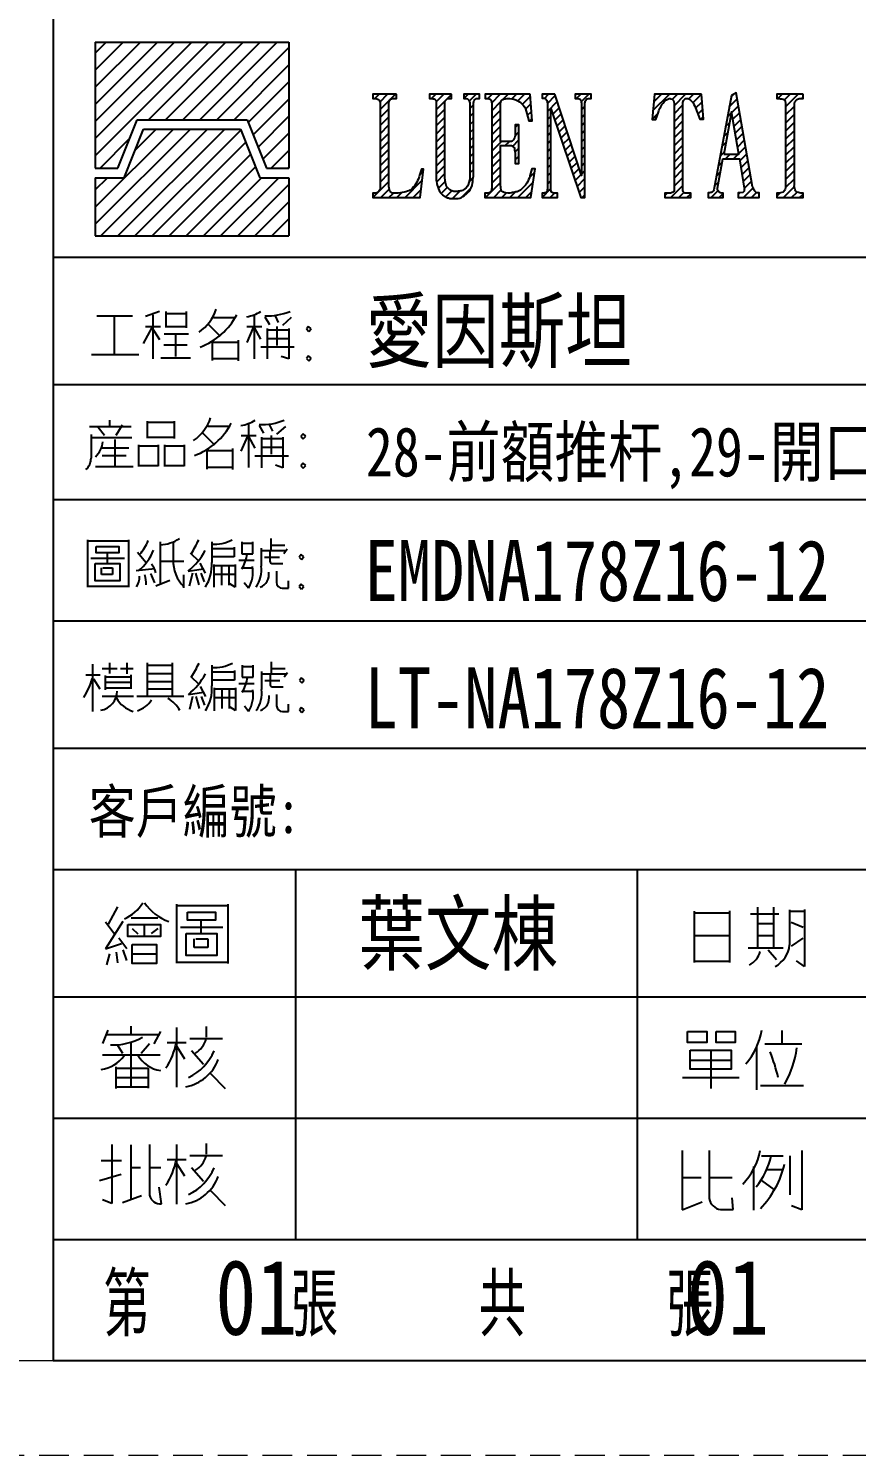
# Model space of a CAD drawing. Header units: millimetres. Extents: x 29875 to 31218, y -21313 to -20364.
# Drawn here: x 30927.2 to 31052.8, y -21313.2 to -21096.7 of the extents above; entities that cross this region are included whole.
import ezdxf

# ---------------------------------------------------------------- set-up
doc = ezdxf.new("R2010")
doc.units = ezdxf.units.MM
doc.header["$LTSCALE"] = 8
doc.linetypes.add('DASHED', pattern=[0.75, 0.5, -0.25])
doc.layers.add('A', color=7, linetype='Continuous')
doc.layers.add('dim', color=3, linetype='Continuous', lineweight=15)
doc.layers.add('MBOM-ASSIS-LAYER', color=71, linetype='Continuous', lineweight=9)
doc.styles.add('ROMANS', font='ROMANS.shx', dxfattribs={"height": 5, "bigfont": 'chineset.shx'})
doc.styles.add('style1', font='mingliu.ttc', dxfattribs={"width": 0.75})

# ---------------------------------------------------------------- blocks, each defined once
blk = doc.blocks.new('*X2')
at = {"color": 0}
for p, q in [((-246.878, -247.762), (-241.98, -242.864)), ((-246.878, -246.878), (-242.864, -242.864)), ((-246.596, -248.364), (-241.096, -242.864)), ((-245.713, -248.364), (-240.213, -242.864)), ((-244.829, -248.364), (-239.364, -242.899)), ((-244.798, -243.914), (-243.748, -242.864)), ((-243.945, -248.364), (-239.111, -243.531)), ((-243.061, -248.364), (-238.859, -244.162)), ((-242.177, -248.364), (-238.606, -244.793)), ((-246.878, -245.994), (-246.248, -245.364)), ((-241.293, -248.364), (-238.293, -245.364)), ((-240.409, -248.364), (-237.409, -245.364)), ((-239.525, -248.364), (-236.878, -245.717)), ((-238.641, -248.364), (-236.878, -246.6)), ((-237.758, -248.364), (-236.878, -247.484))]:
    blk.add_line(p, q, dxfattribs=at)
blk = doc.blocks.new('*X3')
at = {"color": 0}
for p, q in [((-246.878, -244.226), (-241.016, -238.364)), ((-246.878, -243.342), (-241.9, -238.364)), ((-246.878, -242.458), (-242.784, -238.364)), ((-246.878, -241.574), (-243.668, -238.364)), ((-246.878, -240.691), (-244.551, -238.364)), ((-246.878, -239.807), (-245.435, -238.364)), ((-246.878, -238.923), (-246.319, -238.364)), ((-244.132, -242.364), (-240.132, -238.364)), ((-243.248, -242.364), (-239.248, -238.364)), ((-242.364, -242.364), (-238.364, -238.364)), ((-241.48, -242.364), (-237.48, -238.364)), ((-240.596, -242.364), (-236.878, -238.646)), ((-239.713, -242.364), (-236.878, -239.529)), ((-238.979, -242.515), (-236.878, -240.413)), ((-238.727, -243.146), (-236.878, -241.297)), ((-238.474, -243.777), (-236.878, -242.181)), ((-238.221, -244.409), (-236.878, -243.065)), ((-246.632, -244.864), (-245.106, -243.338)), ((-237.793, -244.864), (-236.878, -243.949)), ((-245.748, -244.864), (-245.695, -244.811)), ((-236.909, -244.864), (-236.878, -244.833))]:
    blk.add_line(p, q, dxfattribs=at)
blk = doc.blocks.new('20051210.083501')
at = {"layer": 'A'}
for p, q in [((0, 0), (0, -12.46)), ((0, 0), (19.17, 0)), ((19.17, 0), (19.17, -12.46)), ((2.23, -12.46), (4.14, -7.67)), ((4.14, -7.67), (15.02, -7.67)), ((15.02, -7.67), (16.94, -12.46)), ((2.87, -13.42), (4.79, -8.62)), ((4.79, -8.62), (14.37, -8.62)), ((14.37, -8.62), (16.29, -13.42)), ((0, -12.46), (2.23, -12.46)), ((16.94, -12.46), (19.17, -12.46)), ((0, -13.42), (2.87, -13.42)), ((0, -13.42), (0, -19.17)), ((16.29, -13.42), (19.17, -13.42)), ((19.17, -13.42), (19.17, -19.17)), ((0, -19.17), (19.17, -19.17))]:
    blk.add_line(p, q, dxfattribs=at)
at = {"layer": 'A', "xscale": 1.916639999999461, "yscale": 1.916639999999916, "zscale": 1.91664}
for name in ['*X3', '*X2']:
    blk.add_blockref(name, (473.18, 456.86), dxfattribs=at)
blk = doc.blocks.new('20100617.142056')
at = {"layer": 'MBOM-ASSIS-LAYER'}
blk.add_line((-12.7, 12.7), (-1176.3, 12.7), dxfattribs=at)
at = {"layer": 'MBOM-ASSIS-LAYER', "linetype": 'DASHED'}
blk.add_line((0, 0), (-1189, 0), dxfattribs=at)

msp = doc.modelspace()

# ---------------------------------------------------------------- hatches: boundary and pattern name
at = {"layer": 'A'}
h = msp.add_hatch(dxfattribs=at)
h.set_pattern_fill('ANSI31', color=256, scale=0.272129, style=0)
h.set_pattern_definition([(45, (74878.0993, -19557.4519), (-0.610948147, 0.610948147), [])])
h.paths.add_polyline_path([(31183.194, -21121.669), (31183.194, -21122.335), (31183.791, -21122.335, 0.0414633), (31184.926, -21122.286, 0.0098365), (31186.394, -21122.07, 0.0742962), (31187.48, -21121.718, 0), (31187.48, -21121.718, 0.0820892), (31188.82, -21120.75, 0), (31188.82, -21120.75, 0.0994446), (31190.014, -21118.94, 0.0507965), (31190.62, -21116.856, 0.0544958), (31190.816, -21114.175), (31190.777, -21113.089), (31190.601, -21111.973, 0.0652171), (31190.395, -21111.054), (31190.395, -21111.054), (31189.945, -21109.821), (31189.407, -21108.891, 0.0255552), (31188.204, -21107.688, 0.1195021), (31187.03, -21107.052, 0.0499872), (31185.073, -21106.739, 0.0064973), (31183.791, -21106.68), (31183.204, -21106.661), (31183.204, -21107.336), (31183.889, -21107.336, -0.31305), (31184.065, -21107.385, -0.1750245), (31184.192, -21107.737), (31184.192, -21121.219, -0.0611975), (31184.134, -21121.405, -0.2937019), (31183.723, -21121.669)])
h.paths.add_polyline_path([(31185.53, -21107.844), (31185.53, -21121.127, 0), (31185.53, -21121.127, 0.1084649), (31185.601, -21121.45, 0.3983232), (31185.719, -21121.497), (31185.978, -21121.489, 0.0763618), (31186.703, -21121.355, 0.089624), (31187.678, -21120.804, 0), (31187.678, -21120.804, 0.0989952), (31188.45, -21119.852, 0.0470821), (31188.954, -21118.624, 0.0375978), (31189.355, -21116.83, 0), (31189.355, -21116.83, 0.0259589), (31189.497, -21115.311, 0.0205474), (31189.497, -21113.453, 0.0331816), (31189.323, -21111.848, 0), (31189.323, -21111.848, 0.0397704), (31188.977, -21110.51, 0), (31188.977, -21110.51, 0.0390929), (31188.497, -21109.408, 0.0785078), (31187.655, -21108.29, 0.0940735), (31186.647, -21107.629, 0.1004309), (31185.963, -21107.495, 0.0772307), (31185.624, -21107.55), (31185.553, -21107.669)], flags=16)
h.paths.add_polyline_path([(31166.154, -21106.688), (31166.154, -21107.348), (31166.634, -21107.348, -0.4471104), (31167.294, -21108.087), (31167.294, -21120.886, -0.3629609), (31166.634, -21121.676), (31166.18, -21121.676), (31166.18, -21122.337), (31173.357, -21122.337), (31173.875, -21118.023), (31173.538, -21118.023), (31173.279, -21118.943, -0.1151305), (31172.165, -21120.964, -0.1470783), (31171.44, -21121.404, -0.0200187), (31170.365, -21121.637, -0.0920225), (31169.069, -21121.624), (31168.771, -21121.365), (31168.616, -21120.679), (31168.616, -21119.11), (31168.616, -21108.04, -0.1486596), (31168.769, -21107.535, -0.2444346), (31169.135, -21107.335), (31169.762, -21107.335), (31169.762, -21106.688)])
h.paths.add_polyline_path([(31152.039, -21124.604), (31152.174, -21124.836), (31152.432, -21124.675), (31153.313, -21124.07, 0.0700903), (31153.77, -21123.652), (31154.291, -21123.176), (31154.96, -21122.378), (31155.487, -21121.613, 0.0489267), (31155.886, -21120.892, -0.0112917), (31156.536, -21119.477), (31156.793, -21118.705, 0.0452148), (31157.083, -21117.476, 0.0194511), (31157.269, -21115.656, 0.0381497), (31157.25, -21114.176, 0.0187929), (31157.051, -21112.613, 0.0471864), (31156.588, -21110.863, 0), (31156.588, -21110.863, 0.0282667), (31156.015, -21109.544, 0.0441271), (31155.179, -21108.193, 0.0213392), (31154.143, -21106.926, 0.0597799), (31152.985, -21105.903, 0.0000522), (31152.178, -21105.346), (31152.042, -21105.593), (31152.269, -21105.802, -0.0146115), (31152.874, -21106.391, -0.0089534), (31153.397, -21106.951, -0.0238855), (31153.895, -21107.56, -0.0123206), (31154.43, -21108.32, -0.0281505), (31154.99, -21109.271, 0), (31154.99, -21109.271, -0.0165965), (31155.536, -21110.422, -0.0665241), (31155.927, -21111.797, 0.0184753), (31156.086, -21112.664, -0.0507901), (31156.159, -21113.294), (31156.24, -21114.054, -0.0444565), (31156.266, -21115.553, -0.0008859), (31156.157, -21117.039, -0.0557862), (31155.828, -21118.776, 0.0089738), (31155.571, -21119.67), (31155.211, -21120.5), (31154.4, -21121.883), (31153.892, -21122.61), (31153.004, -21123.652)])
h.paths.add_polyline_path([(31174.6, -21110.489), (31174.936, -21106.671), (31182.093, -21106.671), (31182.375, -21110.478), (31181.844, -21110.478), (31181.16, -21108.732, 0.0956872), (31180.618, -21107.767, 0), (31180.618, -21107.767, 0.0984077), (31180.141, -21107.387, 0.2621702), (31179.555, -21107.409, 0), (31179.555, -21107.409, 0.2609355), (31179.252, -21107.951), (31179.252, -21121.084, 0.1320932), (31179.317, -21121.452, 0), (31179.317, -21121.452, 0.2912007), (31179.675, -21121.68), (31180.445, -21121.68), (31180.445, -21122.342), (31176.519, -21122.342), (31176.519, -21121.68), (31177.256, -21121.68, 0.1278797), (31177.755, -21121.528, 0.2609355), (31177.907, -21121.257), (31177.907, -21108.016), (31177.853, -21107.647), (31177.647, -21107.431), (31177.408, -21107.355, 0.2119014), (31177.18, -21107.322, 0.1524638), (31176.4, -21107.832, 0.0886389), (31175.532, -21109.372), (31175.142, -21110.489)])
h.paths.add_polyline_path([(31140.904, -21121.565), (31140.904, -21122.325), (31147.602, -21122.325), (31148.275, -21117.682), (31147.803, -21117.682), (31147.374, -21119.064, -0.078387), (31146.841, -21120.148, -0.0405768), (31146.098, -21121.04), (31145.626, -21121.32, -0.1243815), (31144.62, -21121.617, 0.0324642), (31144.122, -21121.67), (31142.356, -21121.67), (31148.266, -21107.33), (31148.266, -21106.648), (31141.743, -21106.648), (31141.096, -21111.063), (31141.56, -21111.063), (31141.875, -21110.023, -0.0647548), (31142.548, -21108.528, -0.1575087), (31143.615, -21107.618, -0.0914417), (31144.839, -21107.356, 0.0106211), (31145.363, -21107.33), (31146.797, -21107.33)])
h.paths.add_polyline_path([(31114.824, -21114.829, 0.0315123), (31114.98, -21117.247, 0.0402062), (31115.37, -21119.096, 0.0623728), (31116.116, -21120.801, -0.0031537), (31116.94, -21122.204, 0.0650154), (31117.676, -21123.162, 0.0004545), (31118.282, -21123.769, 0.066774), (31119.428, -21124.642, -0.0041036), (31119.741, -21124.824), (31119.872, -21124.596), (31119.599, -21124.329), (31118.908, -21123.607, -0.043122), (31118.095, -21122.597, -0.0144025), (31117.413, -21121.517, -0.0174648), (31116.742, -21120.285, -0.0539346), (31116.485, -21119.594, 0.031882), (31116.328, -21119.109), (31116.121, -21118.18, -0.0371427), (31115.955, -21117.04, 0.0047038), (31115.854, -21115.783, -0.0465851), (31115.859, -21114.359, -0.0007597), (31115.99, -21113.026, -0.0351514), (31116.252, -21111.497, 0), (31116.252, -21111.497, -0.0239146), (31116.616, -21110.27, -0.0614674), (31117.217, -21109.054, 0.0140719), (31117.853, -21108.024, -0.068346), (31118.776, -21106.838, 0.0243719), (31119.317, -21106.257, -0.0490829), (31119.892, -21105.697, 0), (31119.892, -21105.697, 0.0301326), (31120.007, -21105.593), (31119.872, -21105.344), (31119.398, -21105.661), (31119.398, -21105.661, 0.0494384), (31118.188, -21106.659, 0.0177696), (31117.283, -21107.637, 0.042056), (31116.614, -21108.559, 0.0470099), (31115.347, -21111.186, 0.0754491), (31115.046, -21112.635), (31114.935, -21113.359, 0.0385372)])
h.paths.add_polyline_path([(31123.697, -21117.372), (31124.893, -21122.489), (31125.142, -21122.239, -0.1357493), (31125.64, -21121.957, -0.2278345), (31126.288, -21122.09, 0.135743), (31126.953, -21122.356, -0.0672556), (31127.418, -21122.472), (31128.398, -21122.505), (31129.029, -21122.372, 0.1526658), (31129.86, -21121.907, 0.0586811), (31131.023, -21120.346, 0.1413241), (31131.355, -21119), (31131.405, -21118.02, 0.0934362), (31131.255, -21116.924, 0.0736867), (31130.624, -21115.678, 0), (31130.624, -21115.678, 0.101128), (31129.295, -21114.432, -0.036431), (31128.165, -21113.618, 0.0378749), (31126.936, -21112.737, -0.105904), (31126.338, -21112.173, -0.0243212), (31125.906, -21111.475, -0.0885428), (31125.674, -21110.794, 0), (31125.674, -21110.794, -0.0445383), (31125.607, -21109.747, 0), (31125.607, -21109.747, -0.0555732), (31125.79, -21108.418, -0.1531711), (31126.322, -21107.554, 0), (31126.322, -21107.554, -0.1349704), (31127.119, -21107.172, -0.1850459), (31128.082, -21107.355, 0.0194675), (31128.847, -21107.787), (31129.428, -21108.418, -0.0923633), (31130.043, -21109.398, -0.0080312), (31130.674, -21111.076), (31131.205, -21110.96), (31130.292, -21106.491), (31130.059, -21106.774, -0.2747762), (31129.229, -21107.073, -0.0854284), (31128.481, -21106.79, 0.1752427), (31126.969, -21106.508, 0.1106125), (31125.607, -21107.056, 0.1819994), (31124.544, -21108.584, 0.0535258), (31124.245, -21110.694, 0.1300031), (31124.644, -21112.438, 0.0775644), (31125.74, -21113.917, 0), (31125.74, -21113.917, 0.0682662), (31127.119, -21114.947, -0.0563125), (31128.381, -21115.844, 0.0033658), (31129.378, -21116.724, -0.1932925), (31129.777, -21117.505), (31129.976, -21117.97, -0.1577109), (31130.076, -21119.05), (31129.993, -21119.997), (31129.677, -21120.694), (31129.146, -21121.409, -0.2441194), (31128.564, -21121.691), (31128.232, -21121.791), (31127.75, -21121.758, -0.1667011), (31126.687, -21121.309, -0.0146364), (31125.723, -21120.395, -0.1187079), (31124.976, -21119.166), (31124.278, -21117.272)])
h.paths.add_polyline_path([(31089.819, -21121.669), (31089.819, -21122.335), (31090.416, -21122.335, 0.0414633), (31091.551, -21122.286, 0.0098365), (31093.018, -21122.07, 0.0742962), (31094.104, -21121.718, 0), (31094.104, -21121.718, 0.0820892), (31095.445, -21120.75, 0), (31095.445, -21120.75, 0.0994446), (31096.638, -21118.94, 0.0507965), (31097.245, -21116.856, 0.0544958), (31097.441, -21114.175), (31097.402, -21113.089), (31097.225, -21111.973, 0.0652171), (31097.02, -21111.054), (31096.57, -21109.821), (31096.032, -21108.891, 0.0255552), (31094.828, -21107.688, 0.1195021), (31093.654, -21107.052, 0.0499872), (31091.697, -21106.739, 0.0064973), (31090.416, -21106.68), (31090.416, -21106.68), (31089.829, -21106.661), (31089.829, -21107.336), (31090.514, -21107.336, -0.31305), (31090.69, -21107.385, -0.1750245), (31090.817, -21107.737), (31090.817, -21121.219, -0.0611975), (31090.758, -21121.405, 0), (31090.758, -21121.405, -0.2937019), (31090.347, -21121.669)])
h.paths.add_polyline_path([(31081.256, -21106.688), (31081.256, -21107.348), (31081.735, -21107.348, -0.4471104), (31082.396, -21108.087), (31082.396, -21120.886, -0.3629609), (31081.735, -21121.676), (31081.282, -21121.676), (31081.282, -21122.337), (31088.459, -21122.337), (31088.977, -21118.023), (31088.64, -21118.023), (31088.381, -21118.943), (31088.381, -21118.943, -0.1151305), (31087.267, -21120.964, -0.1470783), (31086.541, -21121.404, -0.0200187), (31085.466, -21121.637, -0.0920225), (31084.171, -21121.624), (31083.873, -21121.365), (31083.717, -21120.679), (31083.717, -21119.11), (31083.717, -21108.04, -0.1486596), (31083.871, -21107.535, -0.2444346), (31084.237, -21107.335), (31084.864, -21107.335), (31084.864, -21106.688)])
h.paths.add_polyline_path([(31092.154, -21107.844), (31092.154, -21121.127, 0.1084649), (31092.225, -21121.45, 0.3983232), (31092.343, -21121.497), (31092.603, -21121.489, 0.0763618), (31093.327, -21121.355, 0.089624), (31094.303, -21120.804, 0), (31094.303, -21120.804, 0.0989952), (31095.074, -21119.852, 0.0470821), (31095.578, -21118.624, 0.0375978), (31095.979, -21116.83, 0), (31095.979, -21116.83, 0.0259589), (31096.121, -21115.311, 0.0205474), (31096.121, -21113.453, 0.0331816), (31095.948, -21111.848, 0.0397704), (31095.602, -21110.51, 0), (31095.602, -21110.51, 0.0390929), (31095.122, -21109.408, 0.0785078), (31094.279, -21108.29, 0.0940735), (31093.272, -21107.629, 0.1004309), (31092.587, -21107.495, 0.0772307), (31092.249, -21107.55), (31092.178, -21107.669)], flags=16)
h.paths.add_polyline_path([(31064.279, -21115.103), (31064.348, -21115.837), (31064.486, -21117.12), (31064.692, -21118.427, 0.1114199), (31065.288, -21120.237, 0.0496859), (31066.548, -21121.933, 0.186465), (31067.603, -21122.46), (31068.084, -21122.506, 0.0375207), (31069.047, -21122.231, 0.1534797), (31070.055, -21121.452), (31070.949, -21120.168, 0.0128615), (31071.728, -21117.487, 0.0754903), (31071.98, -21115.126, 0.0019683), (31071.82, -21111.803, 0.0822677), (31071.362, -21109.717), (31070.811, -21108.342), (31070.078, -21107.311), (31069.161, -21106.692, 0.2029711), (31068.313, -21106.486, 0.019715), (31067.19, -21106.715, 0.1971419), (31066.09, -21107.517, 0.0532198), (31064.898, -21110.015, 0.0768728), (31064.348, -21112.949)])
h.paths.add_polyline_path([(31055.668, -21121.673), (31055.668, -21122.335), (31057.789, -21122.335), (31057.789, -21121.679), (31057.423, -21121.679, -0.236068), (31057.092, -21121.513, -0.1778629), (31057.021, -21121.277, 0.0731766), (31057.003, -21121.07), (31057.003, -21109.774), (31058.994, -21121.995), (31059.538, -21121.995), (31061.322, -21109.02), (31061.322, -21121.12, -0.1813346), (31061.145, -21121.593), (31060.956, -21121.652), (31060.779, -21121.664), (31060.578, -21121.664), (31060.578, -21122.326), (31063.567, -21122.326), (31063.567, -21121.664), (31063, -21121.664, -0.2703491), (31062.717, -21121.499, -0.1661539), (31062.646, -21121.12), (31062.646, -21107.933, -0.2754595), (31063.012, -21107.319), (31063.579, -21107.319), (31063.579, -21106.657), (31061.109, -21106.657), (31059.455, -21118.013), (31057.659, -21106.666), (31055.674, -21106.666), (31055.674, -21107.334), (31056.04, -21107.334, -0.2042261), (31056.401, -21107.487, 0), (31056.401, -21107.487, -0.2004412), (31056.472, -21107.67, 0.0488454), (31056.489, -21107.918), (31056.489, -21121.082, -0.1282881), (31056.383, -21121.49, -0.2763778), (31056.064, -21121.673)])
h.paths.add_polyline_path([(31065.624, -21114.068, 0.0107728), (31065.683, -21116.382, 0.0226526), (31065.916, -21118.911, 0.0660072), (31066.227, -21120.039, 0.0545447), (31066.869, -21121.187, 0.2164164), (31067.842, -21121.751, 0.1433054), (31068.775, -21121.576, 0), (31068.775, -21121.576, 0.1933289), (31069.729, -21120.487, 0.0342724), (31070.37, -21118.153, 0.0520414), (31070.662, -21115.118), (31070.643, -21112.725), (31070.312, -21110.197), (31069.884, -21108.679, -0.0180621), (31069.359, -21107.765, 0.2109706), (31068.892, -21107.396, 0.0423726), (31068.095, -21107.259, 0.2013091), (31067.433, -21107.473, 0.0679648), (31066.83, -21108.154, 0), (31066.83, -21108.154, 0.0561857), (31066.227, -21109.321, 0.0807476), (31065.721, -21111.772)], flags=16)
h.paths.add_polyline_path([(31072.915, -21106.667), (31072.915, -21107.34), (31073.352, -21107.34, -0.4453624), (31073.914, -21107.964), (31073.914, -21119.351, 0.1272962), (31074.476, -21121.523, 0.0960143), (31074.656, -21121.738, -0.0247325), (31075.059, -21122.099), (31075.642, -21122.37, 0.1076234), (31076.107, -21122.474), (31076.967, -21122.488, 0.1445312), (31077.966, -21122.21, 0.0767167), (31078.868, -21121.433, 0), (31078.868, -21121.433, 0.1475227), (31079.416, -21120.184, -0.0034333), (31079.555, -21119.101), (31079.555, -21108.006, -0.3258682), (31080.041, -21107.34), (31080.485, -21107.34), (31080.485, -21106.674), (31078.091, -21106.674), (31078.091, -21107.34), (31078.466, -21107.34, -0.2211811), (31078.764, -21107.479, -0.1386424), (31078.993, -21107.985, -0.0291948), (31079.021, -21108.291), (31079.021, -21119.046, -0.096528), (31078.757, -21120.399, -0.1769594), (31078.036, -21121.197, 0), (31078.036, -21121.197, -0.0838676), (31077.487, -21121.377, -0.0420431), (31076.759, -21121.426, -0.1259814), (31076.127, -21121.252, 0), (31076.127, -21121.252, -0.0862317), (31075.607, -21120.822, -0.130353), (31075.427, -21120.448), (31075.309, -21120.08), (31075.239, -21119.372), (31075.239, -21107.895, -0.403205), (31075.78, -21107.333), (31076.245, -21107.333), (31076.245, -21106.667)])
h.paths.add_polyline_path([(31030.253, -21121.637), (31030.253, -21122.338), (31032.527, -21122.338), (31032.527, -21121.671), (31032.322, -21121.671, -0.2793781), (31031.758, -21121.329, 0), (31031.758, -21121.329, -0.1828166), (31031.706, -21120.902), (31032.493, -21116.475), (31035.005, -21116.475), (31035.74, -21120.902, -0.117222), (31035.706, -21121.398), (31035.535, -21121.586), (31035.091, -21121.654), (31034.817, -21121.654), (31034.817, -21122.338), (31037.997, -21122.338), (31037.997, -21121.637), (31037.843, -21121.637, -0.3099246), (31037.245, -21121.227, 0.0340023), (31037.005, -21120.714), (31034.527, -21106.475), (31033.792, -21106.856), (31031.142, -21121.158, -0.1981024), (31030.954, -21121.449, -0.0880206), (31030.544, -21121.637)])
h.paths.add_polyline_path([(31032.623, -21115.782), (31033.781, -21109.357), (31034.897, -21115.782)], flags=16)
h.paths.add_polyline_path([(31040.681, -21106.678), (31040.681, -21107.34), (31041.063, -21107.34, -0.1151205), (31041.826, -21107.518), (31041.928, -21107.709), (31042.004, -21108.091), (31042.004, -21120.705, -0.165023), (31041.763, -21121.418, -0.196744), (31041.457, -21121.596, 0.0151159), (31041.012, -21121.672), (31040.681, -21121.672), (31040.681, -21122.347), (31044.678, -21122.347), (31044.678, -21121.66), (31044.321, -21121.66, -0.1510207), (31043.621, -21121.443, -0.2299796), (31043.468, -21121.176), (31043.354, -21120.794, -0.1303355), (31043.341, -21120.399), (31043.341, -21108.231, -0.23248), (31043.71, -21107.48, 0), (31043.71, -21107.48, -0.2001016), (31044.232, -21107.34), (31044.654, -21107.34), (31044.654, -21106.678)])
h.paths.add_polyline_path([(31005.075, -21106.667), (31005.075, -21107.248), (31005.179, -21107.248, -0.296966), (31005.776, -21107.637, 0), (31005.776, -21107.637, -0.1129405), (31005.875, -21108.146), (31005.875, -21121.035, -0.139346), (31005.727, -21121.556, -0.2178389), (31005.612, -21121.632, 0.0242396), (31005.404, -21121.676), (31005.075, -21121.676), (31005.075, -21122.333), (31007.391, -21122.333), (31007.391, -21121.671), (31006.844, -21121.671, -0.3152222), (31006.461, -21121.402, 0), (31006.461, -21121.402, -0.090974), (31006.406, -21121.079), (31006.406, -21108.841), (31010.972, -21122.333), (31011.575, -21122.333), (31011.575, -21108.02, -0.1765617), (31011.788, -21107.434, -0.2069332), (31011.942, -21107.357, 0.0522334), (31012.111, -21107.33), (31012.506, -21107.33), (31012.506, -21106.673), (31010.113, -21106.673), (31010.113, -21107.324), (31010.496, -21107.324, -0.1748169), (31010.83, -21107.445, 0), (31010.83, -21107.445, -0.196301), (31011, -21107.763, 0.0208197), (31011.038, -21108.025), (31011.038, -21119.009), (31007.003, -21106.667)])
h.paths.add_polyline_path([(31021.779, -21110.489), (31022.115, -21106.671), (31029.272, -21106.671), (31029.554, -21110.478), (31029.023, -21110.478), (31028.34, -21108.732, 0.0956872), (31027.797, -21107.767, 0), (31027.797, -21107.767, 0.0984077), (31027.32, -21107.387, 0.2621702), (31026.735, -21107.409, 0), (31026.735, -21107.409, 0.2609355), (31026.431, -21107.951), (31026.431, -21121.084, 0.1320932), (31026.496, -21121.452, 0), (31026.496, -21121.452, 0.2912007), (31026.854, -21121.68), (31027.624, -21121.68), (31027.624, -21122.342), (31023.698, -21122.342), (31023.698, -21121.68), (31024.436, -21121.68, 0.1278797), (31024.935, -21121.528, 0.2609355), (31025.086, -21121.257), (31025.086, -21108.016), (31025.032, -21107.647), (31024.826, -21107.431), (31024.588, -21107.355, 0.2119014), (31024.36, -21107.322, 0.1524638), (31023.579, -21107.832, 0.0886389), (31022.711, -21109.372), (31022.321, -21110.489)])
h.paths.add_polyline_path([(31098.236, -21117.372), (31098.817, -21117.272), (31099.515, -21119.166, 0.1187079), (31100.263, -21120.395, 0.0146364), (31101.226, -21121.309, 0.1667011), (31102.289, -21121.758), (31102.771, -21121.791), (31103.103, -21121.691, 0.2441194), (31103.685, -21121.409), (31104.216, -21120.694), (31104.532, -21119.997), (31104.615, -21119.05, 0.1577109), (31104.515, -21117.97), (31104.316, -21117.505, 0.1932925), (31103.917, -21116.724, -0.0033658), (31102.921, -21115.844, 0.0563125), (31101.658, -21114.947, -0.0682662), (31100.279, -21113.917, -0.0775644), (31099.183, -21112.438, -0.1300031), (31098.784, -21110.694, -0.0535258), (31099.083, -21108.584, -0.1819994), (31100.146, -21107.056, -0.1106125), (31101.509, -21106.508, -0.1752427), (31103.02, -21106.79, 0.0854284), (31103.768, -21107.073, 0.2747762), (31104.598, -21106.774), (31104.831, -21106.491), (31105.745, -21110.96), (31105.213, -21111.076, 0.0080312), (31104.582, -21109.398, 0.0923633), (31103.967, -21108.418), (31103.386, -21107.787, -0.0194675), (31102.622, -21107.355, 0.1850459), (31101.658, -21107.172, 0.1349704), (31100.861, -21107.554, 0.153171), (31100.329, -21108.418, 0.0555732), (31100.146, -21109.747, 0.0445383), (31100.213, -21110.794, 0.0885428), (31100.445, -21111.475, 0.0243212), (31100.877, -21112.173, 0.105904), (31101.475, -21112.737, -0.0378749), (31102.705, -21113.618, 0.036431), (31103.834, -21114.432, -0.101128), (31105.163, -21115.678, -0.0736867), (31105.794, -21116.924, -0.0934362), (31105.944, -21118.02), (31105.894, -21119, -0.1413241), (31105.562, -21120.346, -0.0586811), (31104.399, -21121.907, -0.1526658), (31103.568, -21122.372), (31102.937, -21122.505), (31101.957, -21122.472, 0.0672556), (31101.492, -21122.356, -0.135743), (31100.827, -21122.09, 0.2278345), (31100.18, -21121.957, 0.1357493), (31099.681, -21122.239), (31099.432, -21122.489)])
h.paths.add_polyline_path([(30988.018, -21106.667), (30988.018, -21107.34), (30988.455, -21107.34, -0.4453624), (30989.017, -21107.964), (30989.017, -21119.351, 0.1272962), (30989.58, -21121.523, 0.0960143), (30989.76, -21121.738, -0.0247325), (30990.162, -21122.099), (30990.745, -21122.37, 0.1076234), (30991.21, -21122.474), (30992.071, -21122.488, 0.1445312), (30993.07, -21122.21, 0.0767167), (30993.972, -21121.433, 0.1475227), (30994.52, -21120.184, -0.0034333), (30994.659, -21119.101), (30994.659, -21108.006, -0.3258682), (30995.145, -21107.34), (30995.589, -21107.34), (30995.589, -21106.674), (30993.195, -21106.674), (30993.195, -21107.34), (30993.569, -21107.34, -0.2211811), (30993.868, -21107.479, -0.1386424), (30994.097, -21107.985, 0), (30994.097, -21107.985, -0.0291948), (30994.124, -21108.291), (30994.124, -21119.046, -0.096528), (30993.861, -21120.399, -0.1769594), (30993.139, -21121.197, 0), (30993.139, -21121.197, -0.0838676), (30992.591, -21121.377, -0.0420431), (30991.862, -21121.426, -0.1259814), (30991.231, -21121.252, -0.0862317), (30990.711, -21120.822, -0.130353), (30990.53, -21120.448), (30990.412, -21120.08), (30990.343, -21119.372), (30990.343, -21107.895, -0.403205), (30990.884, -21107.333), (30991.349, -21107.333), (30991.349, -21106.667)])
h.paths.add_polyline_path([(30979.377, -21106.688), (30979.377, -21107.348), (30979.856, -21107.348, -0.4471104), (30980.517, -21108.087), (30980.517, -21120.886, -0.3629609), (30979.856, -21121.676), (30979.403, -21121.676), (30979.403, -21122.337), (30986.58, -21122.337), (30987.098, -21118.023), (30986.761, -21118.023), (30986.502, -21118.943), (30986.502, -21118.943, -0.1151305), (30985.388, -21120.964, -0.1470783), (30984.662, -21121.404, -0.0200187), (30983.587, -21121.637, -0.0920225), (30982.292, -21121.624), (30981.994, -21121.365), (30981.838, -21120.679), (30981.838, -21119.11), (30981.838, -21108.04, -0.1486596), (30981.992, -21107.535, -0.2444346), (30982.358, -21107.335), (30982.985, -21107.335), (30982.985, -21106.688)])
h.paths.add_polyline_path([(30996.375, -21122.332), (30996.375, -21121.673), (30996.92, -21121.673, -0.0697377), (30997.148, -21121.559, 0.2346711), (30997.33, -21121.377, 0.0812777), (30997.432, -21120.752), (30997.432, -21108.084, 0.0911807), (30997.375, -21107.664, 0.3243613), (30996.92, -21107.334), (30996.431, -21107.334), (30996.431, -21106.674), (31003.277, -21106.674), (31003.561, -21110.722), (31003.072, -21110.722), (31002.742, -21109.574, 0.127245), (31002.185, -21108.323, 0), (31002.185, -21108.323, 0.1044537), (31001.401, -21107.675, 0), (31001.401, -21107.675, 0.104851), (31000.184, -21107.334, 0.0655863), (30999.331, -21107.391, 0.3574663), (30998.762, -21108.084), (30998.762, -21113.827), (31000.275, -21113.827, 0.2828165), (31000.73, -21113.611, 0.145032), (31001.003, -21112.69), (31001.003, -21111.325), (31001.56, -21111.325), (31001.56, -21117.181), (31001.003, -21117.181), (31001.003, -21115.987), (31000.98, -21115.578), (31000.9, -21115.146, 0.4453624), (31000.286, -21114.464), (30998.762, -21114.464), (30998.762, -21120.524, -0.0118619), (30998.819, -21120.991, 0.306736), (30999.32, -21121.593, 0.1268605), (31000.445, -21121.627, -0.0157214), (31001.094, -21121.502, 0.1183441), (31001.776, -21121.218, 0.0973563), (31002.754, -21120.161, 0), (31002.754, -21120.161, 0.0700144), (31003.231, -21119.069), (31003.231, -21119.069), (31003.527, -21118.011), (31004.027, -21118.011), (31003.356, -21122.332)])

# ---------------------------------------------------------------- linework, layer by layer
for p, q in [((30930.894, -21094.637), (30930.894, -21298.82)), ((31203.444, -21131.427), (30930.894, -21131.427)), ((30937.532, -21140.266), (30942.937, -21140.266)), ((30940.145, -21140.266), (30940.145, -21146.144)), ((30947.035, -21139.613), (30944.927, -21140.415)), ((30946.017, -21140.126), (30946.017, -21146.8)), ((30947.99, -21139.609), (30947.99, -21142.056)), ((30947.99, -21139.947), (30951.094, -21139.947)), ((30951.094, -21139.609), (30951.094, -21142.095)), ((30961.418, -21140.126), (30961.418, -21146.8)), ((30964.56, -21140.284), (30965.025, -21141.281)), ((30945.88, -21142.043), (30944.578, -21144.507)), ((30944.897, -21141.929), (30947.184, -21141.929)), ((30945.88, -21142.043), (30947.027, -21143.857)), ((30948.009, -21141.896), (30951.094, -21141.896)), ((30954.419, -21141.579), (30956.229, -21143.389)), ((30955.234, -21140.565), (30958.498, -21140.565)), ((30961.231, -21142.043), (30960.262, -21144.337)), ((30960.299, -21141.929), (30962.585, -21141.929)), ((30961.422, -21142.075), (30962.377, -21143.842)), ((30963.029, -21140.443), (30963.708, -21141.601)), ((30963.375, -21142.199), (30963.375, -21146.829)), ((30963.402, -21142.399), (30966.623, -21142.399)), ((30964.839, -21141.92), (30964.839, -21144.793)), ((30966.995, -21140.563), (30965.678, -21141.747)), ((30966.636, -21142.199), (30966.636, -21146.829)), ((30969.644, -21141.893), (30969.311, -21142.266)), ((30969.311, -21142.266), (30969.671, -21142.652)), ((30970.03, -21142.253), (30969.644, -21141.893)), ((30969.671, -21142.652), (30970.03, -21142.253)), ((30947.731, -21143.03), (30951.412, -21143.03)), ((30949.482, -21143.09), (30949.482, -21146.471)), ((30955.035, -21144.025), (30955.035, -21147.088)), ((30955.215, -21144.284), (30958.936, -21144.284)), ((30958.975, -21143.966), (30958.975, -21147.128)), ((30963.415, -21143.703), (30966.596, -21143.703)), ((30936.73, -21146.144), (30943.917, -21146.144)), ((30947.214, -21146.65), (30951.75, -21146.65)), ((30947.671, -21144.681), (30951.213, -21144.681)), ((30955.195, -21146.77), (30958.975, -21146.77)), ((30962.39, -21145.006), (30967.474, -21145.006)), ((30966.636, -21146.829), (30965.478, -21146.469)), ((30969.644, -21146.376), (30969.311, -21146.749)), ((30969.311, -21146.749), (30969.671, -21147.135)), ((30970.03, -21146.736), (30969.644, -21146.376)), ((30969.671, -21147.135), (30970.03, -21146.736)), ((31203.444, -21150.741), (30930.894, -21150.741)), ((30936.412, -21157.052), (30942.737, -21157.052)), ((30937.709, -21157.184), (30938.688, -21158.374)), ((30939.455, -21156.1), (30939.455, -21157.105)), ((30941.387, -21156.867), (30940.435, -21158.427)), ((30945.18, -21156.249), (30945.18, -21158.866)), ((30945.197, -21156.419), (30949.261, -21156.419)), ((30949.261, -21156.249), (30949.261, -21158.883)), ((30954.393, -21157.016), (30957.656, -21157.016)), ((30960.548, -21156.623), (30960.548, -21163.298)), ((30962.159, -21156.941), (30962.838, -21158.098)), ((30963.689, -21156.781), (30964.155, -21157.779)), ((30966.125, -21157.061), (30964.808, -21158.244)), ((30936.65, -21158.269), (30936.65, -21161.866)), ((30936.659, -21158.731), (30942.849, -21158.731)), ((30940.264, -21159.071), (30940.264, -21163.133)), ((30945.163, -21158.696), (30949.244, -21158.696)), ((30953.577, -21158.031), (30955.388, -21159.84)), ((30960.361, -21158.54), (30959.392, -21160.835)), ((30959.428, -21158.426), (30961.715, -21158.426)), ((30960.552, -21158.572), (30961.507, -21160.34)), ((30962.505, -21158.697), (30962.505, -21163.326)), ((30962.532, -21158.896), (30965.753, -21158.896)), ((30963.969, -21158.417), (30963.969, -21161.291)), ((30965.766, -21158.697), (30965.766, -21163.326)), ((30968.824, -21158.167), (30968.491, -21158.54)), ((30968.491, -21158.54), (30968.851, -21158.925)), ((30969.21, -21158.526), (30968.824, -21158.167)), ((30968.851, -21158.925), (30969.21, -21158.526)), ((30938.139, -21160.329), (30942.39, -21160.329)), ((30938.343, -21161.484), (30941.999, -21161.484)), ((30943.854, -21159.869), (30943.854, -21163.132)), ((30943.905, -21160.022), (30946.779, -21160.022)), ((30946.83, -21159.869), (30946.83, -21163.115)), ((30947.816, -21159.869), (30947.816, -21163.132)), ((30947.867, -21160.022), (30950.741, -21160.022)), ((30950.792, -21159.869), (30950.792, -21163.115)), ((30954.194, -21160.477), (30954.194, -21163.539)), ((30954.373, -21160.735), (30958.094, -21160.735)), ((30958.134, -21160.417), (30958.134, -21163.579)), ((30961.52, -21161.504), (30966.604, -21161.504)), ((30962.545, -21160.2), (30965.726, -21160.2)), ((30937.34, -21163.133), (30943.036, -21163.133)), ((30943.871, -21162.996), (30946.813, -21162.996)), ((30947.833, -21162.996), (30950.775, -21162.996)), ((30954.353, -21163.221), (30958.134, -21163.221)), ((30965.766, -21163.326), (30964.608, -21162.967)), ((30968.824, -21162.65), (30968.491, -21163.023)), ((30968.491, -21163.023), (30968.851, -21163.408)), ((30969.21, -21163.009), (30968.824, -21162.65)), ((30968.851, -21163.408), (30969.21, -21163.009)), ((31203.444, -21168.216), (30930.894, -21168.216)), ((30936.125, -21174.275), (30936.125, -21181.453)), ((30936.125, -21174.442), (30942.305, -21174.442)), ((30942.342, -21174.275), (30942.342, -21181.471)), ((30947.121, -21174.57), (30947.121, -21180.918)), ((30949.086, -21174.701), (30949.086, -21177.307)), ((30954.957, -21174.562), (30954.957, -21177.701)), ((30959.538, -21174.587), (30959.538, -21176.377)), ((30959.552, -21174.753), (30961.136, -21174.753)), ((30961.191, -21176.377), (30961.191, -21174.587)), ((30963.942, -21174.087), (30963.942, -21175.864)), ((30936.608, -21177.057), (30941.73, -21177.057)), ((30939.076, -21176.278), (30939.076, -21177.725)), ((30943.696, -21176.158), (30944.984, -21177.634)), ((30951.69, -21176.22), (30953.019, -21177.523)), ((30954.995, -21175.562), (30958.376, -21175.562)), ((30958.388, -21176.865), (30954.995, -21176.865)), ((30958.388, -21175.397), (30958.388, -21176.865)), ((30959.538, -21176.377), (30961.191, -21176.377)), ((30962.483, -21175.545), (30962.483, -21178.238)), ((30962.503, -21175.892), (30966.225, -21175.892)), ((30962.965, -21176.88), (30965.256, -21176.88)), ((30963.787, -21176.049), (30963.787, -21177.526)), ((30963.955, -21175.059), (30966.067, -21175.059)), ((30966.419, -21175.708), (30965.911, -21176.391)), ((30968.551, -21176.51), (30968.219, -21176.882)), ((30968.219, -21176.882), (30968.578, -21177.268)), ((30968.937, -21176.869), (30968.551, -21176.51)), ((30968.578, -21177.268), (30968.937, -21176.869)), ((30938.259, -21179.524), (30938.259, -21178.504)), ((30938.445, -21178.504), (30939.911, -21178.504)), ((30939.911, -21178.504), (30939.911, -21179.524)), ((30943.492, -21178.937), (30946.32, -21178.623)), ((30947.154, -21177.493), (30950.723, -21177.493)), ((30951.386, -21179.004), (30953.665, -21178.662)), ((30953.159, -21177.814), (30953.969, -21179.32)), ((30955.299, -21178.017), (30955.299, -21181.472)), ((30955.299, -21178.181), (30958.565, -21178.181)), ((30956.438, -21178.219), (30956.438, -21181.143)), ((30957.578, -21178.219), (30957.578, -21181.143)), ((30958.54, -21178.017), (30958.54, -21181.459)), ((30959.052, -21177.363), (30961.372, -21177.363)), ((30959.705, -21178.501), (30961.15, -21178.501)), ((30964.092, -21177.858), (30965.736, -21177.858)), ((30964.775, -21179.004), (30964.775, -21180.73)), ((30936.162, -21181.304), (30942.324, -21181.304)), ((30939.911, -21179.524), (30938.259, -21179.524)), ((30946.467, -21181.256), (30948.606, -21180.405)), ((30950.723, -21181.572), (30950.723, -21179.598)), ((30952.032, -21179.308), (30951.538, -21181.282)), ((30952.5, -21179.308), (30952.994, -21181.118)), ((30953.323, -21179.308), (30953.817, -21180.649)), ((30955.337, -21179.485), (30958.527, -21179.485)), ((30958.54, -21181.459), (30957.73, -21180.94)), ((30960.525, -21181.597), (30959.886, -21180.806)), ((30966.585, -21181.607), (30966.585, -21180.462)), ((30968.551, -21180.993), (30968.219, -21181.365)), ((30968.219, -21181.365), (30968.578, -21181.751)), ((30968.937, -21181.352), (30968.551, -21180.993)), ((30968.578, -21181.751), (30968.937, -21181.352)), ((30965.653, -21181.607), (30966.585, -21181.607)), ((31203.444, -21186.611), (30930.894, -21186.611)), ((30936.865, -21193.103), (30936.865, -21200.305)), ((30938.327, -21193.773), (30940.597, -21193.773)), ((30939.462, -21192.931), (30939.462, -21194.564)), ((30941.113, -21193.773), (30943.056, -21193.773)), ((30942.093, -21192.948), (30942.093, -21194.581)), ((30945.171, -21192.931), (30945.171, -21198.002)), ((30945.171, -21193.258), (30948.921, -21193.258)), ((30948.955, -21192.948), (30948.955, -21197.967)), ((30954.991, -21193.273), (30954.991, -21196.411)), ((30955.029, -21194.272), (30958.41, -21194.272)), ((30958.423, -21194.108), (30958.423, -21195.576)), ((30959.573, -21193.297), (30959.573, -21195.088)), ((30959.587, -21193.464), (30961.17, -21193.464)), ((30961.226, -21195.088), (30961.226, -21193.297)), ((30962.518, -21194.255), (30962.518, -21196.948)), ((30963.976, -21192.798), (30963.976, -21194.575)), ((30963.99, -21193.769), (30966.101, -21193.769)), ((30935.867, -21194.753), (30938.051, -21194.753)), ((30937.002, -21195.355), (30938, -21196.867)), ((30938.791, -21194.856), (30938.791, -21197.022)), ((30938.842, -21195.853), (30942.643, -21195.853)), ((30938.86, -21195.062), (30942.712, -21195.062)), ((30942.712, -21194.753), (30942.712, -21196.867)), ((30945.171, -21194.564), (30948.921, -21194.564)), ((30945.171, -21195.733), (30948.921, -21195.733)), ((30951.724, -21194.93), (30953.054, -21196.234)), ((30953.193, -21196.525), (30954.004, -21198.031)), ((30958.423, -21195.576), (30955.029, -21195.576)), ((30959.087, -21196.074), (30961.407, -21196.074)), ((30959.573, -21195.088), (30961.226, -21195.088)), ((30962.538, -21194.603), (30966.26, -21194.603)), ((30963, -21195.59), (30965.29, -21195.59)), ((30963.822, -21194.76), (30963.822, -21196.237)), ((30964.127, -21196.569), (30965.771, -21196.569)), ((30966.454, -21194.418), (30965.946, -21195.101)), ((30968.586, -21195.22), (30968.253, -21195.593)), ((30968.253, -21195.593), (30968.613, -21195.979)), ((30968.972, -21195.58), (30968.586, -21195.22)), ((30968.613, -21195.979), (30968.972, -21195.58)), ((30938.327, -21198.002), (30943.073, -21198.002)), ((30938.825, -21196.695), (30942.66, -21196.695)), ((30943.589, -21198.002), (30950.709, -21198.002)), ((30945.171, -21196.884), (30948.921, -21196.884)), ((30951.42, -21197.715), (30953.7, -21197.373)), ((30952.066, -21198.018), (30951.572, -21199.993)), ((30952.535, -21198.018), (30953.029, -21199.828)), ((30953.358, -21198.018), (30953.852, -21199.36)), ((30955.333, -21196.728), (30955.333, -21200.183)), ((30955.333, -21196.892), (30958.6, -21196.892)), ((30955.371, -21198.196), (30958.562, -21198.196)), ((30956.473, -21196.93), (30956.473, -21199.854)), ((30957.612, -21196.93), (30957.612, -21199.854)), ((30958.575, -21196.728), (30958.575, -21200.17)), ((30959.74, -21197.212), (30961.184, -21197.212)), ((30964.81, -21197.715), (30964.81, -21199.441)), ((30958.575, -21200.17), (30957.764, -21199.651)), ((30960.559, -21200.308), (30959.92, -21199.517)), ((30965.687, -21200.318), (30966.62, -21200.318)), ((30966.62, -21200.318), (30966.62, -21199.173)), ((30968.586, -21199.703), (30968.253, -21200.076)), ((30968.253, -21200.076), (30968.613, -21200.462)), ((30968.972, -21200.063), (30968.586, -21199.703)), ((30968.613, -21200.462), (30968.972, -21200.063)), ((31203.444, -21205.926), (30930.894, -21205.926)), ((31203.444, -21224.321), (30930.894, -21224.321)), ((30967.688, -21224.321), (30967.688, -21280.425)), ((31019.496, -21224.321), (31019.496, -21280.425)), ((30940.652, -21229.94), (30939.237, -21232.56)), ((30949.629, -21229.523), (30949.629, -21238.495)), ((30949.629, -21229.732), (30957.354, -21229.732)), ((30957.4, -21229.523), (30957.4, -21238.518)), ((31028.12, -21230.601), (31028.12, -21238.381)), ((31028.152, -21230.826), (31033.523, -21230.826)), ((31033.491, -21230.569), (31033.491, -21238.381)), ((31036.708, -21230.998), (31040.969, -21230.998)), ((31037.761, -21229.998), (31037.761, -21236.136)), ((31040.193, -21229.98), (31040.193, -21236.084)), ((31042.625, -21230.394), (31042.625, -21235.722)), ((31042.66, -21230.618), (31044.885, -21230.618)), ((31044.885, -21230.36), (31044.885, -21238.998)), ((30941.464, -21232.166), (30938.82, -21236.293)), ((30938.843, -21232.189), (30940.188, -21234.021)), ((30942.74, -21231.586), (30946.776, -21231.586)), ((30942.879, -21233.209), (30943.737, -21234.044)), ((30944.712, -21232.606), (30944.712, -21234.392)), ((30946.776, -21233.209), (30945.755, -21233.997)), ((30950.232, -21233.001), (30956.635, -21233.001)), ((30953.318, -21232.027), (30953.318, -21233.835)), ((31037.761, -21232.446), (31040.193, -21232.446)), ((31042.833, -21232.239), (31044.696, -21233.032)), ((30938.82, -21236.293), (30941.278, -21235.481)), ((30940.884, -21234.647), (30942.09, -21236.246)), ((30952.297, -21236.084), (30952.297, -21234.809)), ((30952.529, -21234.809), (30954.362, -21234.809)), ((30954.362, -21234.809), (30954.362, -21236.084)), ((31028.152, -21234.266), (31033.523, -21234.266)), ((31037.94, -21234.291), (31040.193, -21234.291)), ((31042.884, -21235.911), (31044.678, -21234.705)), ((30939.446, -21237.058), (30938.982, -21238.727)), ((30940.443, -21236.826), (30940.652, -21238.449)), ((30941.487, -21236.478), (30942.044, -21238.101)), ((30942.949, -21237.081), (30946.521, -21237.081)), ((30954.362, -21236.084), (30952.297, -21236.084)), ((31036.312, -21236.136), (31041.659, -21236.136)), ((31039.353, -21236.472), (31040.622, -21237.937)), ((30949.676, -21238.31), (30957.377, -21238.31)), ((31028.152, -21238.188), (31033.523, -21238.188)), ((31044.885, -21238.998), (31043.678, -21238.153)), ((31203.444, -21243.635), (30930.894, -21243.635)), ((30942.663, -21248.043), (30942.663, -21249.288)), ((30949.613, -21248.233), (30949.613, -21257.269)), ((30954.155, -21249.689), (30954.155, -21248.064)), ((30939.177, -21248.655), (30938.375, -21250.682)), ((30939.093, -21249.309), (30946.867, -21249.309)), ((30942.663, -21250.555), (30942.663, -21257.248)), ((30947.205, -21248.845), (30946.17, -21250.703)), ((30948.177, -21250.513), (30951.071, -21250.513)), ((30951.662, -21249.901), (30956.585, -21249.901)), ((31041.463, -21248.686), (31041.463, -21250.682)), ((30938.375, -21252.371), (30947.163, -21252.371)), ((30940.656, -21250.914), (30941.417, -21252.139)), ((30945.536, -21250.703), (30944.269, -21252.181)), ((30949.656, -21251.146), (30950.839, -21252.983)), ((30951.874, -21251.737), (30953.733, -21253.786)), ((31030.647, -21251.751), (31030.647, -21257.477)), ((31037.588, -21251.062), (31037.588, -21257.69)), ((31038.872, -21250.705), (31044.482, -21250.705)), ((30940.424, -21254.208), (30940.424, -21257.48)), ((30940.466, -21254.398), (30945.325, -21254.398)), ((30945.325, -21254.398), (30945.325, -21257.459)), ((31027.581, -21253.176), (31033.737, -21253.176)), ((30940.466, -21255.834), (30945.283, -21255.834)), ((30954.768, -21255.2), (30956.986, -21257.48)), ((31026.392, -21255.837), (31034.95, -21255.837)), ((31038.23, -21257.025), (31044.72, -21257.025)), ((30940.445, -21257.248), (30945.283, -21257.248)), ((31203.444, -21262.03), (30930.894, -21262.03)), ((30954.155, -21267.445), (30954.155, -21265.819)), ((30939.789, -21265.966), (30939.789, -21274.949)), ((30942.674, -21266.043), (30942.674, -21274.357)), ((30945.533, -21265.991), (30945.533, -21273.688)), ((30949.613, -21265.988), (30949.613, -21275.025)), ((30951.662, -21267.656), (30956.585, -21267.656)), ((31026.323, -21266.894), (31026.323, -21275.879)), ((31030.437, -21266.913), (31030.437, -21274.196)), ((31038.369, -21267.696), (31041.64, -21267.696)), ((31042.639, -21267.716), (31042.639, -21273.648)), ((31044.48, -21266.894), (31044.48, -21275.879)), ((30938.167, -21268.437), (30941.257, -21268.437)), ((30942.648, -21269.466), (30944.142, -21269.466)), ((30945.584, -21269.466), (30947.233, -21269.466)), ((30948.177, -21268.268), (30951.071, -21268.268)), ((30949.656, -21268.902), (30950.839, -21270.739)), ((30951.874, -21269.493), (30953.733, -21271.541)), ((31037.155, -21269.341), (31037.155, -21275.958)), ((31039.192, -21269.772), (31041.483, -21269.772)), ((30937.935, -21271.474), (30941.206, -21270.496)), ((31026.343, -21271.005), (31029.183, -21271.005)), ((31030.534, -21271.005), (31033.923, -21271.005)), ((31038.369, -21271.436), (31040.23, -21272.825)), ((30939.789, -21274.949), (30938.399, -21274.357)), ((30941.438, -21274.795), (30944.322, -21273.739)), ((30947.361, -21274.975), (30946.975, -21272.478)), ((30954.768, -21272.956), (30956.986, -21275.236)), ((31034.08, -21275.86), (31033.903, -21274.059)), ((31026.323, -21275.879), (31029.379, -21274.705)), ((31032.16, -21275.86), (31034.08, -21275.86)), ((31044.48, -21275.879), (31042.894, -21275.272)), ((31203.444, -21280.425), (30930.894, -21280.425)), ((31203.444, -21298.82), (30930.894, -21298.82))]:
    msp.add_line(p, q, dxfattribs=at)
for points in [[(30982.985, -21106.688), (30979.377, -21106.688), (30979.377, -21107.348), (30979.856, -21107.348, -0.4471104), (30980.517, -21108.087), (30980.517, -21120.886, -0.3629609), (30979.856, -21121.676), (30979.403, -21121.676), (30979.403, -21122.337), (30986.58, -21122.337), (30987.098, -21118.023), (30986.761, -21118.023), (30986.502, -21118.943, -0.1151305), (30985.388, -21120.964, -0.1470783), (30984.662, -21121.404, -0.0200187), (30983.587, -21121.637, -0.0920225), (30982.292, -21121.624), (30981.994, -21121.365), (30981.838, -21120.679), (30981.838, -21119.11), (30981.838, -21108.04, -0.1486596), (30981.992, -21107.535, -0.2444346), (30982.358, -21107.335), (30982.985, -21107.335)], [(30991.349, -21106.667), (30988.018, -21106.667), (30988.018, -21107.34), (30988.455, -21107.34, -0.4453624), (30989.017, -21107.964), (30989.017, -21119.351, 0.1272962), (30989.58, -21121.523, 0.0960143), (30989.76, -21121.738, -0.0247325), (30990.162, -21122.099), (30990.745, -21122.37, 0.1076234), (30991.21, -21122.474), (30992.071, -21122.488, 0.1445312), (30993.07, -21122.21, 0.0767167), (30993.972, -21121.433, 0.1475227), (30994.52, -21120.184, -0.0034333), (30994.659, -21119.101), (30994.659, -21108.006, -0.3258682), (30995.145, -21107.34), (30995.589, -21107.34), (30995.589, -21106.674), (30993.195, -21106.674), (30993.195, -21107.34), (30993.569, -21107.34, -0.2211811), (30993.868, -21107.479, -0.1386424), (30994.097, -21107.985, -0.0291948), (30994.124, -21108.291), (30994.124, -21119.046, -0.096528), (30993.861, -21120.399, -0.1769594), (30993.139, -21121.197, -0.0838676), (30992.591, -21121.377, -0.0420431), (30991.862, -21121.426, -0.1259814), (30991.231, -21121.252, -0.0862317), (30990.711, -21120.822, -0.130353), (30990.53, -21120.448), (30990.412, -21120.08), (30990.343, -21119.372), (30990.343, -21107.895, -0.403205), (30990.884, -21107.333), (30991.349, -21107.333)], [(31029.272, -21106.671), (31022.115, -21106.671), (31021.779, -21110.489), (31022.321, -21110.489), (31022.711, -21109.372, -0.0886389), (31023.579, -21107.832, -0.1524638), (31024.36, -21107.322, -0.2119014), (31024.588, -21107.355), (31024.826, -21107.431), (31025.032, -21107.647), (31025.086, -21108.016), (31025.086, -21121.257, -0.2609355), (31024.935, -21121.528, -0.1278797), (31024.436, -21121.68), (31023.698, -21121.68), (31023.698, -21122.342), (31027.624, -21122.342), (31027.624, -21121.68), (31026.854, -21121.68, -0.2912007), (31026.496, -21121.452, -0.1320932), (31026.431, -21121.084), (31026.431, -21107.951, -0.2609355), (31026.735, -21107.409, -0.2621702), (31027.32, -21107.387, -0.0984077), (31027.797, -21107.767, -0.0956872), (31028.34, -21108.732), (31029.023, -21110.478), (31029.554, -21110.478)], [(31033.792, -21106.856), (31031.142, -21121.158, -0.1981024), (31030.954, -21121.449, -0.0880206), (31030.544, -21121.637), (31030.253, -21121.637), (31030.253, -21122.338), (31032.527, -21122.338), (31032.527, -21121.671), (31032.322, -21121.671, -0.2793781), (31031.758, -21121.329, -0.1828166), (31031.706, -21120.902), (31032.493, -21116.475), (31035.005, -21116.475), (31035.74, -21120.902, -0.117222), (31035.706, -21121.398), (31035.535, -21121.586), (31035.091, -21121.654), (31034.817, -21121.654), (31034.817, -21122.338), (31037.997, -21122.338), (31037.997, -21121.637), (31037.843, -21121.637, -0.3099246), (31037.245, -21121.227, 0.0340023), (31037.005, -21120.714), (31034.527, -21106.475)], [(31044.654, -21106.678), (31040.681, -21106.678), (31040.681, -21107.34), (31041.063, -21107.34, -0.1151205), (31041.826, -21107.518), (31041.928, -21107.709), (31042.004, -21108.091), (31042.004, -21120.705, -0.165023), (31041.763, -21121.418, -0.196744), (31041.457, -21121.596, 0.0151159), (31041.012, -21121.672), (31040.681, -21121.672), (31040.681, -21122.347), (31044.678, -21122.347), (31044.678, -21121.66), (31044.321, -21121.66, -0.1510207), (31043.621, -21121.443, -0.2299796), (31043.468, -21121.176), (31043.354, -21120.794, -0.1303355), (31043.341, -21120.399), (31043.341, -21108.231, -0.23248), (31043.71, -21107.48, -0.2001016), (31044.232, -21107.34), (31044.654, -21107.34)]]:
    msp.add_lwpolyline(points, format="xyb", close=True, dxfattribs=at)
for points in [[(31003.277, -21106.674), (30996.431, -21106.674), (30996.431, -21107.334), (30996.92, -21107.334, -0.3243613), (30997.375, -21107.664, -0.0911807), (30997.432, -21108.084), (30997.432, -21120.752, -0.0812777), (30997.33, -21121.377, -0.2346711), (30997.148, -21121.559, 0.0697377), (30996.92, -21121.673), (30996.375, -21121.673), (30996.375, -21122.332), (31003.356, -21122.332), (31004.027, -21118.011), (31003.527, -21118.011), (31003.231, -21119.069, -0.0700144), (31002.754, -21120.161, -0.0973563), (31001.776, -21121.218, -0.1183441), (31001.094, -21121.502, 0.0157214), (31000.445, -21121.627, -0.1268605), (30999.32, -21121.593, -0.306736), (30998.819, -21120.991, 0.0118619), (30998.762, -21120.524), (30998.762, -21114.464), (31000.286, -21114.464, -0.4453624), (31000.9, -21115.146), (31000.98, -21115.578), (31001.003, -21115.987), (31001.003, -21117.181), (31001.56, -21117.181), (31001.56, -21111.325), (31001.003, -21111.325), (31001.003, -21112.69, -0.145032), (31000.73, -21113.611, -0.2828165), (31000.275, -21113.827), (30998.762, -21113.827), (30998.762, -21108.084, -0.3574663), (30999.331, -21107.391, -0.0655863), (31000.184, -21107.334, -0.104851), (31001.401, -21107.675, -0.1044537), (31002.185, -21108.323, -0.127245), (31002.742, -21109.574), (31003.072, -21110.722), (31003.561, -21110.722), (31003.277, -21106.674)], [(31007.003, -21106.667), (31005.075, -21106.667), (31005.075, -21107.248), (31005.179, -21107.248, -0.296966), (31005.776, -21107.637, -0.1129405), (31005.875, -21108.146), (31005.875, -21121.035, -0.139346), (31005.727, -21121.556, -0.2178389), (31005.612, -21121.632, 0.0242396), (31005.404, -21121.676), (31005.075, -21121.676), (31005.075, -21122.333), (31007.391, -21122.333), (31007.391, -21121.671), (31006.844, -21121.671, -0.3152222), (31006.461, -21121.402, -0.090974), (31006.406, -21121.079), (31006.406, -21108.841), (31010.972, -21122.333), (31011.575, -21122.333), (31011.575, -21108.02, -0.1765617), (31011.788, -21107.434, -0.2069332), (31011.942, -21107.357, 0.0522334), (31012.111, -21107.33), (31012.506, -21107.33), (31012.506, -21106.673), (31010.113, -21106.673), (31010.113, -21107.324), (31010.496, -21107.324, -0.1748169), (31010.83, -21107.445, -0.196301), (31011, -21107.763, 0.0208197), (31011.038, -21108.025), (31011.038, -21119.009), (31007.003, -21106.667)]]:
    msp.add_lwpolyline(points, format="xyb", dxfattribs=at)
for points in [[(31032.623, -21115.782), (31034.897, -21115.782), (31033.781, -21109.357)], [(30937.443, -21175.258), (30940.858, -21175.258), (30940.858, -21176.222), (30937.443, -21176.222)], [(30937.276, -21177.855), (30941.025, -21177.855), (30941.025, -21180.507), (30937.276, -21180.507)], [(30951.276, -21230.752), (30955.545, -21230.752), (30955.545, -21231.957), (30951.276, -21231.957)], [(30942.253, -21232.606), (30947.194, -21232.606), (30947.194, -21234.438), (30942.253, -21234.438)], [(30951.068, -21233.997), (30955.753, -21233.997), (30955.753, -21237.313), (30951.068, -21237.313)], [(30942.879, -21235.644), (30946.567, -21235.644), (30946.567, -21238.518), (30942.879, -21238.518)], [(31027.153, -21248.852), (31030.053, -21248.852), (31030.053, -21250.492), (31027.153, -21250.492)], [(31031.455, -21248.852), (31034.355, -21248.852), (31034.355, -21250.492), (31031.455, -21250.492)], [(31027.557, -21251.703), (31033.737, -21251.703), (31033.737, -21254.554), (31027.557, -21254.554)]]:
    msp.add_lwpolyline(points, close=True, dxfattribs=at)
for centre, radius, start, end in [((30949.175, -21137.16), 6.803, 304.61246, 341.68459), ((30949.567, -21135.292), 10.389, 290.48295, 332.33354), ((30959.482, -21135.229), 5.262, 278.60534, 303.65342), ((30963.426, -21131.133), 9.151, 267.56281, 291.90568), ((30948.333, -21153.612), 6.803, 304.61246, 341.68459), ((30948.725, -21151.743), 10.389, 290.48295, 332.33354), ((30958.612, -21151.726), 5.262, 278.60534, 303.65342), ((30962.556, -21147.63), 9.151, 267.56281, 291.90568), ((30934.84, -21158.986), 3.644, 312.92955, 353.57118), ((30934.281, -21161.866), 2.369, 312.53637, 0), ((30939.123, -21171.994), 6.652, 317.48935, 338.93433), ((30946.753, -21168.976), 6.076, 273.78463, 303.06665), ((30907.569, -21150.943), 51.076, 330.17423, 332.82382), ((30955.383, -21169.243), 5.69, 265.5716, 298.19321), ((30938.772, -21172.806), 7.968, 309.3295, 337.45857), ((30945.065, -21171.182), 10.066, 308.89634, 332.19302), ((30953.954, -21175.38), 6.488, 329.4032, 350.78005), ((30943.925, -21179.715), 2.573, 9.90155, 42.59656), ((30955.016, -21177.307), 5.93, 180, 223.46566), ((30948.531, -21178.046), 6.435, 328.10352, 3.08141), ((30956.275, -21179.071), 4.943, 329.27056, 8.5671), ((30957.861, -21178.77), 4.653, 325.11387, 6.56455), ((30961.541, -21179.498), 2.106, 291.41157, 8.9723), ((30964.119, -21177.528), 0.332, 179.68779, 265.3642), ((30941.388, -21179.872), 2.632, 324.34714, 1.75436), ((30940.76, -21180.83), 4.24, 356.72668, 16.90925), ((30941.777, -21182.191), 4.753, 17.45056, 35.38334), ((30965.695, -21180.687), 0.921, 182.6682, 267.36298), ((30907.603, -21169.653), 51.076, 330.17423, 332.82382), ((30955.418, -21187.954), 5.69, 265.5716, 298.19321), ((30927.671, -21192.94), 9.451, 326.37698, 345.73792), ((30945.1, -21189.893), 10.066, 308.89634, 332.19302), ((30948.566, -21196.757), 6.435, 328.10352, 3.08141), ((30953.988, -21194.09), 6.488, 329.4032, 350.78005), ((30964.153, -21196.238), 0.332, 179.68779, 265.3642), ((30937.656, -21197.2), 2.958, 279.71091, 359.78568), ((30944.188, -21196.244), 4.199, 207.88184, 254.3646), ((30942.502, -21196.443), 3.926, 287.64949, 327.81402), ((30946.268, -21202.204), 4.361, 27.82913, 62.20199), ((30956.31, -21197.782), 4.943, 329.27056, 8.5671), ((30957.896, -21197.48), 4.653, 325.11387, 6.56455), ((30961.575, -21198.209), 2.106, 291.41157, 8.9723), ((30965.73, -21199.398), 0.921, 182.6682, 267.36298), ((30939.277, -21226.147), 6.111, 293.55808, 328.78297), ((30951.006, -21225.045), 7.567, 214.34798, 250.23218), ((31034.719, -21235.66), 3.596, 300.05357, 342.73103), ((31038.472, -21235.285), 4.176, 297.76113, 353.99445), ((30939.875, -21241.598), 9.3, 268.17627, 299.53133), ((30939.42, -21248.598), 10.351, 326.06578, 349.34121), ((30950.454, -21248.901), 3.816, 302.55202, 343.49695), ((31027.457, -21246.548), 11.166, 319.6961, 349.08429), ((30937.61, -21249.65), 4.971, 276.6347, 324.7535), ((30947.917, -21250.021), 4.813, 209.80401, 261.2378), ((30947.777, -21248.42), 8.274, 296.36329, 336.04338), ((31019.819, -21260.25), 21.508, 11.83969, 22.72678), ((31027.365, -21248.941), 16.532, 331.47839, 351.63307), ((30949.817, -21250.778), 6.562, 280.63693, 339.18505), ((30950.454, -21266.656), 3.816, 302.55202, 343.49695), ((31028.056, -21264.903), 10.307, 316.31131, 348.9754), ((31028.88, -21265.325), 11.197, 320.71501, 347.66853), ((30939.42, -21266.354), 10.351, 326.06578, 349.34121), ((30947.777, -21266.175), 8.274, 296.36329, 336.04338), ((31027.952, -21265.75), 14.267, 315.87421, 347.04223), ((30949.817, -21268.534), 6.562, 280.63693, 339.18505), ((30947.105, -21273.396), 1.599, 190.51001, 279.21093), ((31032.425, -21273.861), 2.016, 189.5544, 262.46357)]:
    msp.add_arc(centre, radius, start, end, dxfattribs=at)

# ---------------------------------------------------------------- block references
at = {"layer": 'A', "xscale": 1.532902405855129, "yscale": 1.532902405855129, "zscale": 1.532902405855129}
msp.add_blockref('20051210.083501', (30937.289, -21098.785), dxfattribs=at)
at = {"layer": 'MBOM-ASSIS-LAYER', "xscale": 1.128931574008096, "yscale": 1.128931574008096, "zscale": 1.128931574008096}
msp.add_blockref('20100617.142056', (31217.782, -21313.157), dxfattribs=at)

# ---------------------------------------------------------------- texts
at = {"layer": 'A', "style": 'ROMANS', "width": 0.75}
msp.add_text('第    張    共    張', height=9.53925, dxfattribs=at).set_placement((30938.497, -21295.097))
at = {"layer": 'dim', "color": 6, "ltscale": 0.2, "style": 'style1', "width": 0.8}
for s, height, p in [('愛因斯坦', 9.2503, (30978.318, -21147.184)), ('28-前額推杆,29-開口推杆,30-左眉推杆,31-右眉推杆', 7.49274, (30978.356, -21164.654)), ('EMDNA178Z16-12 ', 9.25029, (30978.166, -21183.546)), ('LT-NA178Z16-12 ', 9.25029, (30978.166, -21202.86)), ('葉文棟', 9.2503, (30977.212, -21238.603)), ('01', 11.4201, (30955.511, -21294.847)), ('01', 11.4201, (31027.053, -21294.847))]:
    msp.add_text(s, height=height, dxfattribs=at).set_placement(p)
at = {"layer": 'dim', "color": 0, "ltscale": 0.2, "style": 'style1', "width": 0.8}
msp.add_text('客戶編號:', height=6.5341, dxfattribs=at).set_placement((30936.304, -21218.753))

doc.saveas('drawing.dxf')
